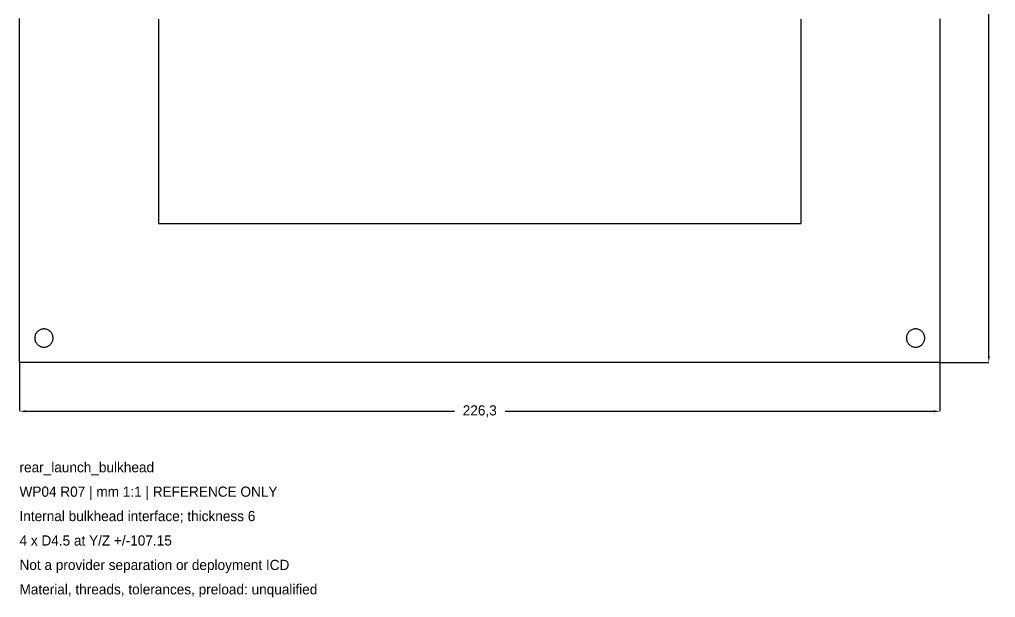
# Model space of a CAD drawing. Header units: millimetres. Extents: x 0 to 1218, y -458 to 26.
# Drawn here: x 430 to 669.9, y -457.8 to -315.7 of the extents above; entities that cross this region are included whole.
import ezdxf

# ---------------------------------------------------------------- set-up
doc = ezdxf.new("R2010")
doc.units = ezdxf.units.MM
for name, color, linetype in [('DIMENSIONS', 2, 'Continuous'), ('GEOMETRY', 7, 'Continuous'), ('NOTES', 3, 'Continuous')]:
    doc.layers.add(name, color=color, linetype=linetype)
doc.dimstyles.get("Standard").update_dxf_attribs({"dimtxt": 2.5, "dimasz": 2.5, "dimexe": 1.25, "dimexo": 0.625, "dimtad": 1, "dimcen": 2.5, "dimazin": 3, "dimtfac": 1, "dimtmove": 0, "dimatfit": 3})

# ---------------------------------------------------------------- blocks, each defined once
blk = doc.blocks.new('_CLOSEDFILLED')
at = {"color": 0, "linetype": 'BYBLOCK'}
blk.add_solid([(-1, 0.16), (0, 0), (-1, -0.16)], dxfattribs=at)
blk = doc.blocks.new('*D9')
for p, q in [((430, -400), (430, -412)), ((656.3, -400), (656.3, -412)), ((431.5, -412), (536.9, -412)), ((549.4, -412), (654.8, -412))]:
    blk.add_line(p, q)
at = {"layer": 'Defpoints'}
for p in [(430, -400), (656.3, -400), (430, -412)]:
    blk.add_point(p, dxfattribs=at)
at = {"layer": 'DIMENSIONS', "xscale": 1.5, "yscale": 1.5, "rotation": 180}
blk.add_blockref('_CLOSEDFILLED', (430, -412), dxfattribs=at)
at = {"layer": 'DIMENSIONS', "xscale": 1.5, "yscale": 1.5}
blk.add_blockref('_CLOSEDFILLED', (656.3, -412), dxfattribs=at)
at = {"layer": 'DIMENSIONS', "insert": (543.15, -412), "char_height": 2.5, "attachment_point": 5}
blk.add_mtext('226,3', dxfattribs=at)
blk = doc.blocks.new('*D10')
for p, q in [((656.3, -173.7), (668.3, -173.7)), ((668.3, -280.6), (668.3, -175.2)), ((668.3, -398.5), (668.3, -293.1)), ((656.3, -400), (668.3, -400))]:
    blk.add_line(p, q)
at = {"layer": 'Defpoints'}
for p in [(656.3, -173.7), (656.3, -400), (668.3, -400)]:
    blk.add_point(p, dxfattribs=at)
at = {"layer": 'DIMENSIONS', "xscale": 1.5, "yscale": 1.5}
for p, rotation in [((668.3, -173.7), 90), ((668.3, -400), 270)]:
    blk.add_blockref('_CLOSEDFILLED', p, dxfattribs=dict(at, rotation=rotation))
at = {"layer": 'DIMENSIONS', "insert": (668.3, -286.85), "char_height": 2.5, "attachment_point": 5, "rotation": 90}
blk.add_mtext('226,3', dxfattribs=at)

msp = doc.modelspace()

# ---------------------------------------------------------------- linework, layer by layer
at = {"layer": 'GEOMETRY'}
for points in [[(656.3, -315.5672), (656.3, -315.8171), (656.3, -316.0671), (656.3, -316.3171), (656.3, -316.5671), (656.3, -316.8171), (656.3, -317.0671), (656.3, -317.3171), (656.3, -317.5671), (656.3, -317.817), (656.3, -318.067), (656.3, -318.317), (656.3, -318.567), (656.3, -318.817), (656.3, -319.067), (656.3, -319.317), (656.3, -319.5669), (656.3, -319.8169), (656.3, -320.0669), (656.3, -320.3169), (656.3, -320.5669), (656.3, -320.8169), (656.3, -321.0669), (656.3, -321.3168), (656.3, -321.5668), (656.3, -321.8168), (656.3, -322.0668), (656.3, -322.3168), (656.3, -322.5668), (656.3, -322.8168), (656.3, -323.0667), (656.3, -323.3167), (656.3, -323.5667), (656.3, -323.8167), (656.3, -324.0667), (656.3, -324.3167), (656.3, -324.5667), (656.3, -324.8167), (656.3, -325.0666), (656.3, -325.3166), (656.3, -325.5666), (656.3, -325.8166), (656.3, -326.0666), (656.3, -326.3166), (656.3, -326.5666), (656.3, -326.8165), (656.3, -327.0665), (656.3, -327.3165), (656.3, -327.5665), (656.3, -327.8165), (656.3, -328.0665), (656.3, -328.3165), (656.3, -328.5664), (656.3, -328.8164), (656.3, -329.0664), (656.3, -329.3164), (656.3, -329.5664), (656.3, -329.8164), (656.3, -330.0664), (656.3, -330.3163), (656.3, -330.5663), (656.3, -330.8163), (656.3, -331.0663), (656.3, -331.3163), (656.3, -331.5663), (656.3, -331.8163), (656.3, -332.0663), (656.3, -332.3162), (656.3, -332.5662), (656.3, -332.8162), (656.3, -333.0662), (656.3, -333.3162), (656.3, -333.5662), (656.3, -333.8162), (656.3, -334.0661), (656.3, -334.3161), (656.3, -334.5661), (656.3, -334.8161), (656.3, -335.0661), (656.3, -335.3161), (656.3, -335.5661), (656.3, -335.816), (656.3, -336.066), (656.3, -336.316), (656.3, -336.566), (656.3, -336.816), (656.3, -337.066), (656.3, -337.316), (656.3, -337.5659), (656.3, -337.8159), (656.3, -338.0659), (656.3, -338.3159), (656.3, -338.5659), (656.3, -338.8159), (656.3, -339.0659), (656.3, -339.3159), (656.3, -339.5658), (656.3, -339.8158), (656.3, -340.0658), (656.3, -340.3158), (656.3, -340.5658), (656.3, -340.8158), (656.3, -341.0658), (656.3, -341.3157), (656.3, -341.5657), (656.3, -341.8157), (656.3, -342.0657), (656.3, -342.3157), (656.3, -342.5657), (656.3, -342.8157), (656.3, -343.0656), (656.3, -343.3156), (656.3, -343.5656), (656.3, -343.8156), (656.3, -344.0656), (656.3, -344.3156), (656.3, -344.5656), (656.3, -344.8155), (656.3, -345.0655), (656.3, -345.3155), (656.3, -345.5655), (656.3, -345.8155), (656.3, -346.0655), (656.3, -346.3155), (656.3, -346.5655), (656.3, -346.8154), (656.3, -347.0654), (656.3, -347.3154), (656.3, -347.5654), (656.3, -347.8154), (656.3, -348.0654), (656.3, -348.3154), (656.3, -348.5653), (656.3, -348.8153), (656.3, -349.0653), (656.3, -349.3153), (656.3, -349.5653), (656.3, -349.8153), (656.3, -350.0653), (656.3, -350.3152), (656.3, -350.5652), (656.3, -350.8152), (656.3, -351.0652), (656.3, -351.3152), (656.3, -351.5652), (656.3, -351.8152), (656.3, -352.0651), (656.3, -352.3151), (656.3, -352.5651), (656.3, -352.8151), (656.3, -353.0651), (656.3, -353.3151), (656.3, -353.5651), (656.3, -353.8151), (656.3, -354.065), (656.3, -354.315), (656.3, -354.565), (656.3, -354.815), (656.3, -355.065), (656.3, -355.315), (656.3, -355.565), (656.3, -355.8149), (656.3, -356.0649), (656.3, -356.3149), (656.3, -356.5649), (656.3, -356.8149), (656.3, -357.0649), (656.3, -357.3149), (656.3, -357.5648), (656.3, -357.8148), (656.3, -358.0648), (656.3, -358.3148), (656.3, -358.5648), (656.3, -358.8148), (656.3, -359.0648), (656.3, -359.3147), (656.3, -359.5647), (656.3, -359.8147), (656.3, -360.0647), (656.3, -360.3147), (656.3, -360.5647), (656.3, -360.8147), (656.3, -361.0647), (656.3, -361.3146), (656.3, -361.5646), (656.3, -361.8146), (656.3, -362.0646), (656.3, -362.3146), (656.3, -362.5646), (656.3, -362.8146), (656.3, -363.0645), (656.3, -363.3145), (656.3, -363.5645), (656.3, -363.8145), (656.3, -364.0645), (656.3, -364.3145), (656.3, -364.5645), (656.3, -364.8144), (656.3, -365.0644), (656.3, -365.3144), (656.3, -365.5644), (656.3, -365.8144), (656.3, -366.0644), (656.3, -366.3144), (656.3, -366.5643), (656.3, -366.8143), (656.3, -367.0643), (656.3, -367.3143), (656.3, -367.5643), (656.3, -367.8143), (656.3, -368.0643), (656.3, -368.3143), (656.3, -368.5642), (656.3, -368.8142), (656.3, -369.0642), (656.3, -369.3142), (656.3, -369.5642), (656.3, -369.8142), (656.3, -370.0642), (656.3, -370.3141), (656.3, -370.5641), (656.3, -370.8141), (656.3, -371.0641), (656.3, -371.3141), (656.3, -371.5641), (656.3, -371.8141), (656.3, -372.064), (656.3, -372.314), (656.3, -372.564), (656.3, -372.814), (656.3, -373.064), (656.3, -373.314), (656.3, -373.564), (656.3, -373.8139), (656.3, -374.0639), (656.3, -374.3139), (656.3, -374.5639), (656.3, -374.8139), (656.3, -375.0639), (656.3, -375.3139), (656.3, -375.5638), (656.3, -375.8138), (656.3, -376.0638), (656.3, -376.3138), (656.3, -376.5638), (656.3, -376.8138), (656.3, -377.0638), (656.3, -377.3138), (656.3, -377.5637), (656.3, -377.8137), (656.3, -378.0637), (656.3, -378.3137), (656.3, -378.5637), (656.3, -378.8137), (656.3, -379.0637), (656.3, -379.3136), (656.3, -379.5636), (656.3, -379.8136), (656.3, -380.0636), (656.3, -380.3136), (656.3, -380.5636), (656.3, -380.8136), (656.3, -381.0635), (656.3, -381.3135), (656.3, -381.5635), (656.3, -381.8135), (656.3, -382.0635), (656.3, -382.3135), (656.3, -382.5635), (656.3, -382.8134), (656.3, -383.0634), (656.3, -383.3134), (656.3, -383.5634), (656.3, -383.8134), (656.3, -384.0634), (656.3, -384.3134), (656.3, -384.5634), (656.3, -384.8133), (656.3, -385.0633), (656.3, -385.3133), (656.3, -385.5633), (656.3, -385.8133), (656.3, -386.0633), (656.3, -386.3133), (656.3, -386.5632), (656.3, -386.8132), (656.3, -387.0632), (656.3, -387.3132), (656.3, -387.5632), (656.3, -387.8132), (656.3, -388.0632), (656.3, -388.3131), (656.3, -388.5631), (656.3, -388.8131), (656.3, -389.0631), (656.3, -389.3131), (656.3, -389.5631), (656.3, -389.8131), (656.3, -390.063), (656.3, -390.313), (656.3, -390.563), (656.3, -390.813), (656.3, -391.063), (656.3, -391.313), (656.3, -391.563), (656.3, -391.813), (656.3, -392.0629), (656.3, -392.3129), (656.3, -392.5629), (656.3, -392.8129), (656.3, -393.0629), (656.3, -393.3129), (656.3, -393.5629), (656.3, -393.8128), (656.3, -394.0628), (656.3, -394.3128), (656.3, -394.5628), (656.3, -394.8128), (656.3, -395.0628), (656.3, -395.3128), (656.3, -395.5627), (656.3, -395.8127), (656.3, -396.0627), (656.3, -396.3127), (656.3, -396.5627), (656.3, -396.8127), (656.3, -397.0627), (656.3, -397.3126), (656.3, -397.5626), (656.3, -397.8126), (656.3, -398.0626), (656.3, -398.3126), (656.3, -398.5626), (656.3, -398.8126), (656.3, -399.0626), (656.3, -399.3125), (656.3, -399.5625), (656.3, -399.8125), (656.2375, -400), (655.9875, -400), (655.7375, -400), (655.4875, -400), (655.2376, -400), (654.9876, -400), (654.7376, -400), (654.4876, -400), (654.2376, -400), (653.9876, -400), (653.7376, -400), (653.4877, -400), (653.2377, -400), (652.9877, -400), (652.7377, -400), (652.4877, -400), (652.2377, -400), (651.9877, -400), (651.7378, -400), (651.4878, -400), (651.2378, -400), (650.9878, -400), (650.7378, -400), (650.4878, -400), (650.2378, -400), (649.9878, -400), (649.7379, -400), (649.4879, -400), (649.2379, -400), (648.9879, -400), (648.7379, -400), (648.4879, -400), (648.2379, -400), (647.988, -400), (647.738, -400), (647.488, -400), (647.238, -400), (646.988, -400), (646.738, -400), (646.488, -400), (646.2381, -400), (645.9881, -400), (645.7381, -400), (645.4881, -400), (645.2381, -400), (644.9881, -400), (644.7381, -400), (644.4882, -400), (644.2382, -400), (643.9882, -400), (643.7382, -400), (643.4882, -400), (643.2382, -400), (642.9882, -400), (642.7382, -400), (642.4883, -400), (642.2383, -400), (641.9883, -400), (641.7383, -400), (641.4883, -400), (641.2383, -400), (640.9883, -400), (640.7384, -400), (640.4884, -400), (640.2384, -400), (639.9884, -400), (639.7384, -400), (639.4884, -400), (639.2384, -400), (638.9885, -400), (638.7385, -400), (638.4885, -400), (638.2385, -400), (637.9885, -400), (637.7385, -400), (637.4885, -400), (637.2386, -400), (636.9886, -400), (636.7386, -400), (636.4886, -400), (636.2386, -400), (635.9886, -400), (635.7386, -400), (635.4886, -400), (635.2387, -400), (634.9887, -400), (634.7387, -400), (634.4887, -400), (634.2387, -400), (633.9887, -400), (633.7387, -400), (633.4888, -400), (633.2388, -400), (632.9888, -400), (632.7388, -400), (632.4888, -400), (632.2388, -400), (631.9888, -400), (631.7389, -400), (631.4889, -400), (631.2389, -400), (630.9889, -400), (630.7389, -400), (630.4889, -400), (630.2389, -400), (629.989, -400), (629.739, -400), (629.489, -400), (629.239, -400), (628.989, -400), (628.739, -400), (628.489, -400), (628.239, -400), (627.9891, -400), (627.7391, -400), (627.4891, -400), (627.2391, -400), (626.9891, -400), (626.7391, -400), (626.4891, -400), (626.2392, -400), (625.9892, -400), (625.7392, -400), (625.4892, -400), (625.2392, -400), (624.9892, -400), (624.7392, -400), (624.4893, -400), (624.2393, -400), (623.9893, -400), (623.7393, -400), (623.4893, -400), (623.2393, -400), (622.9893, -400), (622.7394, -400), (622.4894, -400), (622.2394, -400), (621.9894, -400), (621.7394, -400), (621.4894, -400), (621.2394, -400), (620.9895, -400), (620.7395, -400), (620.4895, -400), (620.2395, -400), (619.9895, -400), (619.7395, -400), (619.4895, -400), (619.2395, -400), (618.9896, -400), (618.7396, -400), (618.4896, -400), (618.2396, -400), (617.9896, -400), (617.7396, -400), (617.4896, -400), (617.2397, -400), (616.9897, -400), (616.7397, -400), (616.4897, -400), (616.2397, -400), (615.9897, -400), (615.7397, -400), (615.4898, -400), (615.2398, -400), (614.9898, -400), (614.7398, -400), (614.4898, -400), (614.2398, -400), (613.9898, -400), (613.7399, -400), (613.4899, -400), (613.2399, -400), (612.9899, -400), (612.7399, -400), (612.4899, -400), (612.2399, -400), (611.9899, -400), (611.74, -400), (611.49, -400), (611.24, -400), (610.99, -400), (610.74, -400), (610.49, -400), (610.24, -400), (609.9901, -400), (609.7401, -400), (609.4901, -400), (609.2401, -400), (608.9901, -400), (608.7401, -400), (608.4901, -400), (608.2402, -400), (607.9902, -400), (607.7402, -400), (607.4902, -400), (607.2402, -400), (606.9902, -400), (606.7402, -400), (606.4903, -400), (606.2403, -400), (605.9903, -400), (605.7403, -400), (605.4903, -400), (605.2403, -400), (604.9903, -400), (604.7403, -400), (604.4904, -400), (604.2404, -400), (603.9904, -400), (603.7404, -400), (603.4904, -400), (603.2404, -400), (602.9904, -400), (602.7405, -400), (602.4905, -400), (602.2405, -400), (601.9905, -400), (601.7405, -400), (601.4905, -400), (601.2405, -400), (600.9906, -400), (600.7406, -400), (600.4906, -400), (600.2406, -400), (599.9906, -400), (599.7406, -400), (599.4906, -400), (599.2407, -400), (598.9907, -400), (598.7407, -400), (598.4907, -400), (598.2407, -400), (597.9907, -400), (597.7407, -400), (597.4907, -400), (597.2408, -400), (596.9908, -400), (596.7408, -400), (596.4908, -400), (596.2408, -400), (595.9908, -400), (595.7408, -400), (595.4909, -400), (595.2409, -400), (594.9909, -400), (594.7409, -400), (594.4909, -400), (594.2409, -400), (593.9909, -400), (593.741, -400), (593.491, -400), (593.241, -400), (592.991, -400), (592.741, -400), (592.491, -400), (592.241, -400), (591.9911, -400), (591.7411, -400), (591.4911, -400), (591.2411, -400), (590.9911, -400), (590.7411, -400), (590.4911, -400), (590.2411, -400), (589.9912, -400), (589.7412, -400), (589.4912, -400), (589.2412, -400), (588.9912, -400), (588.7412, -400), (588.4912, -400), (588.2413, -400), (587.9913, -400), (587.7413, -400), (587.4913, -400), (587.2413, -400), (586.9913, -400), (586.7413, -400), (586.4914, -400), (586.2414, -400), (585.9914, -400), (585.7414, -400), (585.4914, -400), (585.2414, -400), (584.9914, -400), (584.7415, -400), (584.4915, -400), (584.2415, -400), (583.9915, -400), (583.7415, -400), (583.4915, -400), (583.2415, -400), (582.9915, -400), (582.7416, -400), (582.4916, -400), (582.2416, -400), (581.9916, -400), (581.7416, -400), (581.4916, -400), (581.2416, -400), (580.9917, -400), (580.7417, -400), (580.4917, -400), (580.2417, -400), (579.9917, -400), (579.7417, -400), (579.4917, -400), (579.2418, -400), (578.9918, -400), (578.7418, -400), (578.4918, -400), (578.2418, -400), (577.9918, -400), (577.7418, -400), (577.4919, -400), (577.2419, -400), (576.9919, -400), (576.7419, -400), (576.4919, -400), (576.2419, -400), (575.9919, -400), (575.7419, -400), (575.492, -400), (575.242, -400), (574.992, -400), (574.742, -400), (574.492, -400), (574.242, -400), (573.992, -400), (573.7421, -400), (573.4921, -400), (573.2421, -400), (572.9921, -400), (572.7421, -400), (572.4921, -400), (572.2421, -400), (571.9922, -400), (571.7422, -400), (571.4922, -400), (571.2422, -400), (570.9922, -400), (570.7422, -400), (570.4922, -400), (570.2423, -400), (569.9923, -400), (569.7423, -400), (569.4923, -400), (569.2423, -400), (568.9923, -400), (568.7423, -400), (568.4924, -400), (568.2424, -400), (567.9924, -400), (567.7424, -400), (567.4924, -400), (567.2424, -400), (566.9924, -400), (566.7424, -400), (566.4925, -400), (566.2425, -400), (565.9925, -400), (565.7425, -400), (565.4925, -400), (565.2425, -400), (564.9925, -400), (564.7426, -400), (564.4926, -400), (564.2426, -400), (563.9926, -400), (563.7426, -400), (563.4926, -400), (563.2426, -400), (562.9927, -400), (562.7427, -400), (562.4927, -400), (562.2427, -400), (561.9927, -400), (561.7427, -400), (561.4927, -400), (561.2428, -400), (560.9928, -400), (560.7428, -400), (560.4928, -400), (560.2428, -400), (559.9928, -400), (559.7428, -400), (559.4928, -400), (559.2429, -400), (558.9929, -400), (558.7429, -400), (558.4929, -400), (558.2429, -400), (557.9929, -400), (557.7429, -400), (557.493, -400), (557.243, -400), (556.993, -400), (556.743, -400), (556.493, -400), (556.243, -400), (555.993, -400), (555.7431, -400), (555.4931, -400), (555.2431, -400), (554.9931, -400), (554.7431, -400), (554.4931, -400), (554.2431, -400), (553.9932, -400), (553.7432, -400), (553.4932, -400), (553.2432, -400), (552.9932, -400), (552.7432, -400), (552.4932, -400), (552.2432, -400), (551.9933, -400), (551.7433, -400), (551.4933, -400), (551.2433, -400), (550.9933, -400), (550.7433, -400), (550.4933, -400), (550.2434, -400), (549.9934, -400), (549.7434, -400), (549.4934, -400), (549.2434, -400), (548.9934, -400), (548.7434, -400), (548.4935, -400), (548.2435, -400), (547.9935, -400), (547.7435, -400), (547.4935, -400), (547.2435, -400), (546.9935, -400), (546.7436, -400), (546.4936, -400), (546.2436, -400), (545.9936, -400), (545.7436, -400), (545.4936, -400), (545.2436, -400), (544.9936, -400), (544.7437, -400), (544.4937, -400), (544.2437, -400), (543.9937, -400), (543.7437, -400), (543.4937, -400), (543.2437, -400), (542.9938, -400), (542.7438, -400), (542.4938, -400), (542.2438, -400), (541.9938, -400), (541.7438, -400), (541.4938, -400), (541.2439, -400), (540.9939, -400), (540.7439, -400), (540.4939, -400), (540.2439, -400), (539.9939, -400), (539.7439, -400), (539.494, -400), (539.244, -400), (538.994, -400), (538.744, -400), (538.494, -400), (538.244, -400), (537.994, -400), (537.744, -400), (537.4941, -400), (537.2441, -400), (536.9941, -400), (536.7441, -400), (536.4941, -400), (536.2441, -400), (535.9941, -400), (535.7442, -400), (535.4942, -400), (535.2442, -400), (534.9942, -400), (534.7442, -400), (534.4942, -400), (534.2442, -400), (533.9943, -400), (533.7443, -400), (533.4943, -400), (533.2443, -400), (532.9943, -400), (532.7443, -400), (532.4943, -400), (532.2444, -400), (531.9944, -400), (531.7444, -400), (531.4944, -400), (531.2444, -400), (530.9944, -400), (530.7444, -400), (530.4944, -400), (530.2445, -400), (529.9945, -400), (529.7445, -400), (529.4945, -400), (529.2445, -400), (528.9945, -400), (528.7445, -400), (528.4946, -400), (528.2446, -400), (527.9946, -400), (527.7446, -400), (527.4946, -400), (527.2446, -400), (526.9946, -400), (526.7447, -400), (526.4947, -400), (526.2447, -400), (525.9947, -400), (525.7447, -400), (525.4947, -400), (525.2447, -400), (524.9948, -400), (524.7448, -400), (524.4948, -400), (524.2448, -400), (523.9948, -400), (523.7448, -400), (523.4948, -400), (523.2448, -400), (522.9949, -400), (522.7449, -400), (522.4949, -400), (522.2449, -400), (521.9949, -400), (521.7449, -400), (521.4949, -400), (521.245, -400), (520.995, -400), (520.745, -400), (520.495, -400), (520.245, -400), (519.995, -400), (519.745, -400), (519.4951, -400), (519.2451, -400), (518.9951, -400), (518.7451, -400), (518.4951, -400), (518.2451, -400), (517.9951, -400), (517.7452, -400), (517.4952, -400), (517.2452, -400), (516.9952, -400), (516.7452, -400), (516.4952, -400), (516.2452, -400), (515.9952, -400), (515.7453, -400), (515.4953, -400), (515.2453, -400), (514.9953, -400), (514.7453, -400), (514.4953, -400), (514.2453, -400), (513.9954, -400), (513.7454, -400), (513.4954, -400), (513.2454, -400), (512.9954, -400), (512.7454, -400), (512.4954, -400), (512.2455, -400), (511.9955, -400), (511.7455, -400), (511.4955, -400), (511.2455, -400), (510.9955, -400), (510.7455, -400), (510.4956, -400), (510.2456, -400), (509.9956, -400), (509.7456, -400), (509.4956, -400), (509.2456, -400), (508.9956, -400), (508.7457, -400), (508.4957, -400), (508.2457, -400), (507.9957, -400), (507.7457, -400), (507.4957, -400), (507.2457, -400), (506.9957, -400), (506.7458, -400), (506.4958, -400), (506.2458, -400), (505.9958, -400), (505.7458, -400), (505.4958, -400), (505.2458, -400), (504.9959, -400), (504.7459, -400), (504.4959, -400), (504.2459, -400), (503.9959, -400), (503.7459, -400), (503.4959, -400), (503.246, -400), (502.996, -400), (502.746, -400), (502.496, -400), (502.246, -400), (501.996, -400), (501.746, -400), (501.4961, -400), (501.2461, -400), (500.9961, -400), (500.7461, -400), (500.4961, -400), (500.2461, -400), (499.9961, -400), (499.7461, -400), (499.4962, -400), (499.2462, -400), (498.9962, -400), (498.7462, -400), (498.4962, -400), (498.2462, -400), (497.9962, -400), (497.7463, -400), (497.4963, -400), (497.2463, -400), (496.9963, -400), (496.7463, -400), (496.4963, -400), (496.2463, -400), (495.9964, -400), (495.7464, -400), (495.4964, -400), (495.2464, -400), (494.9964, -400), (494.7464, -400), (494.4964, -400), (494.2465, -400), (493.9965, -400), (493.7465, -400), (493.4965, -400), (493.2465, -400), (492.9965, -400), (492.7465, -400), (492.4965, -400), (492.2466, -400), (491.9966, -400), (491.7466, -400), (491.4966, -400), (491.2466, -400), (490.9966, -400), (490.7466, -400), (490.4967, -400), (490.2467, -400), (489.9967, -400), (489.7467, -400), (489.4967, -400), (489.2467, -400), (488.9967, -400), (488.7468, -400), (488.4968, -400), (488.2468, -400), (487.9968, -400), (487.7468, -400), (487.4968, -400), (487.2468, -400), (486.9969, -400), (486.7469, -400), (486.4969, -400), (486.2469, -400), (485.9969, -400), (485.7469, -400), (485.4969, -400), (485.2469, -400), (484.997, -400), (484.747, -400), (484.497, -400), (484.247, -400), (483.997, -400), (483.747, -400), (483.497, -400), (483.2471, -400), (482.9971, -400), (482.7471, -400), (482.4971, -400), (482.2471, -400), (481.9971, -400), (481.7471, -400), (481.4972, -400), (481.2472, -400), (480.9972, -400), (480.7472, -400), (480.4972, -400), (480.2472, -400), (479.9972, -400), (479.7473, -400), (479.4973, -400), (479.2473, -400), (478.9973, -400), (478.7473, -400), (478.4973, -400), (478.2473, -400), (477.9973, -400), (477.7474, -400), (477.4974, -400), (477.2474, -400), (476.9974, -400), (476.7474, -400), (476.4974, -400), (476.2474, -400), (475.9975, -400), (475.7475, -400), (475.4975, -400), (475.2475, -400), (474.9975, -400), (474.7475, -400), (474.4975, -400), (474.2476, -400), (473.9976, -400), (473.7476, -400), (473.4976, -400), (473.2476, -400), (472.9976, -400), (472.7476, -400), (472.4977, -400), (472.2477, -400), (471.9977, -400), (471.7477, -400), (471.4977, -400), (471.2477, -400), (470.9977, -400), (470.7477, -400), (470.4978, -400), (470.2478, -400), (469.9978, -400), (469.7478, -400), (469.4978, -400), (469.2478, -400), (468.9978, -400), (468.7479, -400), (468.4979, -400), (468.2479, -400), (467.9979, -400), (467.7479, -400), (467.4979, -400), (467.2479, -400), (466.998, -400), (466.748, -400), (466.498, -400), (466.248, -400), (465.998, -400), (465.748, -400), (465.498, -400), (465.2481, -400), (464.9981, -400), (464.7481, -400), (464.4981, -400), (464.2481, -400), (463.9981, -400), (463.7481, -400), (463.4981, -400), (463.2482, -400), (462.9982, -400), (462.7482, -400), (462.4982, -400), (462.2482, -400), (461.9982, -400), (461.7482, -400), (461.4983, -400), (461.2483, -400), (460.9983, -400), (460.7483, -400), (460.4983, -400), (460.2483, -400), (459.9983, -400), (459.7484, -400), (459.4984, -400), (459.2484, -400), (458.9984, -400), (458.7484, -400), (458.4984, -400), (458.2484, -400), (457.9985, -400), (457.7485, -400), (457.4985, -400), (457.2485, -400), (456.9985, -400), (456.7485, -400), (456.4985, -400), (456.2486, -400), (455.9986, -400), (455.7486, -400), (455.4986, -400), (455.2486, -400), (454.9986, -400), (454.7486, -400), (454.4986, -400), (454.2487, -400), (453.9987, -400), (453.7487, -400), (453.4987, -400), (453.2487, -400), (452.9987, -400), (452.7487, -400), (452.4988, -400), (452.2488, -400), (451.9988, -400), (451.7488, -400), (451.4988, -400), (451.2488, -400), (450.9988, -400), (450.7489, -400), (450.4989, -400), (450.2489, -400), (449.9989, -400), (449.7489, -400), (449.4989, -400), (449.2489, -400), (448.999, -400), (448.749, -400), (448.499, -400), (448.249, -400), (447.999, -400), (447.749, -400), (447.499, -400), (447.249, -400), (446.9991, -400), (446.7491, -400), (446.4991, -400), (446.2491, -400), (445.9991, -400), (445.7491, -400), (445.4991, -400), (445.2492, -400), (444.9992, -400), (444.7492, -400), (444.4992, -400), (444.2492, -400), (443.9992, -400), (443.7492, -400), (443.4993, -400), (443.2493, -400), (442.9993, -400), (442.7493, -400), (442.4993, -400), (442.2493, -400), (441.9993, -400), (441.7494, -400), (441.4994, -400), (441.2494, -400), (440.9994, -400), (440.7494, -400), (440.4994, -400), (440.2494, -400), (439.9994, -400), (439.7495, -400), (439.4995, -400), (439.2495, -400), (438.9995, -400), (438.7495, -400), (438.4995, -400), (438.2495, -400), (437.9996, -400), (437.7496, -400), (437.4996, -400), (437.2496, -400), (436.9996, -400), (436.7496, -400), (436.4996, -400), (436.2497, -400), (435.9997, -400), (435.7497, -400), (435.4997, -400), (435.2497, -400), (434.9997, -400), (434.7497, -400), (434.4998, -400), (434.2498, -400), (433.9998, -400), (433.7498, -400), (433.4998, -400), (433.2498, -400), (432.9998, -400), (432.7498, -400), (432.4999, -400), (432.2499, -400), (431.9999, -400), (431.7499, -400), (431.4999, -400), (431.2499, -400), (430.9999, -400), (430.75, -400), (430.5, -400), (430.25, -400), (430, -400), (430, -399.75), (430, -399.5), (430, -399.25), (430, -399.0001), (430, -398.7501), (430, -398.5001), (430, -398.2501), (430, -398.0001), (430, -397.7501), (430, -397.5001), (430, -397.2502), (430, -397.0002), (430, -396.7502), (430, -396.5002), (430, -396.2502), (430, -396.0002), (430, -395.7502), (430, -395.5002), (430, -395.2503), (430, -395.0003), (430, -394.7503), (430, -394.5003), (430, -394.2503), (430, -394.0003), (430, -393.7503), (430, -393.5004), (430, -393.2504), (430, -393.0004), (430, -392.7504), (430, -392.5004), (430, -392.2504), (430, -392.0004), (430, -391.7505), (430, -391.5005), (430, -391.2505), (430, -391.0005), (430, -390.7505), (430, -390.5005), (430, -390.2505), (430, -390.0006), (430, -389.7506), (430, -389.5006), (430, -389.2506), (430, -389.0006), (430, -388.7506), (430, -388.5006), (430, -388.2506), (430, -388.0007), (430, -387.7507), (430, -387.5007), (430, -387.2507), (430, -387.0007), (430, -386.7507), (430, -386.5007), (430, -386.2508), (430, -386.0008), (430, -385.7508), (430, -385.5008), (430, -385.2508), (430, -385.0008), (430, -384.7508), (430, -384.5009), (430, -384.2509), (430, -384.0009), (430, -383.7509), (430, -383.5009), (430, -383.2509), (430, -383.0009), (430, -382.751), (430, -382.501), (430, -382.251), (430, -382.001), (430, -381.751), (430, -381.501), (430, -381.251), (430, -381.001), (430, -380.7511), (430, -380.5011), (430, -380.2511), (430, -380.0011), (430, -379.7511), (430, -379.5011), (430, -379.2511), (430, -379.0012), (430, -378.7512), (430, -378.5012), (430, -378.2512), (430, -378.0012), (430, -377.7512), (430, -377.5012), (430, -377.2513), (430, -377.0013), (430, -376.7513), (430, -376.5013), (430, -376.2513), (430, -376.0013), (430, -375.7513), (430, -375.5014), (430, -375.2514), (430, -375.0014), (430, -374.7514), (430, -374.5014), (430, -374.2514), (430, -374.0014), (430, -373.7514), (430, -373.5015), (430, -373.2515), (430, -373.0015), (430, -372.7515), (430, -372.5015), (430, -372.2515), (430, -372.0015), (430, -371.7516), (430, -371.5016), (430, -371.2516), (430, -371.0016), (430, -370.7516), (430, -370.5016), (430, -370.2516), (430, -370.0017), (430, -369.7517), (430, -369.5017), (430, -369.2517), (430, -369.0017), (430, -368.7517), (430, -368.5017), (430, -368.2518), (430, -368.0018), (430, -367.7518), (430, -367.5018), (430, -367.2518), (430, -367.0018), (430, -366.7518), (430, -366.5019), (430, -366.2519), (430, -366.0019), (430, -365.7519), (430, -365.5019), (430, -365.2519), (430, -365.0019), (430, -364.7519), (430, -364.502), (430, -364.252), (430, -364.002), (430, -363.752), (430, -363.502), (430, -363.252), (430, -363.002), (430, -362.7521), (430, -362.5021), (430, -362.2521), (430, -362.0021), (430, -361.7521), (430, -361.5021), (430, -361.2521), (430, -361.0022), (430, -360.7522), (430, -360.5022), (430, -360.2522), (430, -360.0022), (430, -359.7522), (430, -359.5022), (430, -359.2523), (430, -359.0023), (430, -358.7523), (430, -358.5023), (430, -358.2523), (430, -358.0023), (430, -357.7523), (430, -357.5023), (430, -357.2524), (430, -357.0024), (430, -356.7524), (430, -356.5024), (430, -356.2524), (430, -356.0024), (430, -355.7524), (430, -355.5025), (430, -355.2525), (430, -355.0025), (430, -354.7525), (430, -354.5025), (430, -354.2525), (430, -354.0025), (430, -353.7526), (430, -353.5026), (430, -353.2526), (430, -353.0026), (430, -352.7526), (430, -352.5026), (430, -352.2526), (430, -352.0027), (430, -351.7527), (430, -351.5027), (430, -351.2527), (430, -351.0027), (430, -350.7527), (430, -350.5027), (430, -350.2527), (430, -350.0028), (430, -349.7528), (430, -349.5028), (430, -349.2528), (430, -349.0028), (430, -348.7528), (430, -348.5028), (430, -348.2529), (430, -348.0029), (430, -347.7529), (430, -347.5029), (430, -347.2529), (430, -347.0029), (430, -346.7529), (430, -346.503), (430, -346.253), (430, -346.003), (430, -345.753), (430, -345.503), (430, -345.253), (430, -345.003), (430, -344.7531), (430, -344.5031), (430, -344.2531), (430, -344.0031), (430, -343.7531), (430, -343.5031), (430, -343.2531), (430, -343.0031), (430, -342.7532), (430, -342.5032), (430, -342.2532), (430, -342.0032), (430, -341.7532), (430, -341.5032), (430, -341.2532), (430, -341.0033), (430, -340.7533), (430, -340.5033), (430, -340.2533), (430, -340.0033), (430, -339.7533), (430, -339.5033), (430, -339.2534), (430, -339.0034), (430, -338.7534), (430, -338.5034), (430, -338.2534), (430, -338.0034), (430, -337.7534), (430, -337.5035), (430, -337.2535), (430, -337.0035), (430, -336.7535), (430, -336.5035), (430, -336.2535), (430, -336.0035), (430, -335.7535), (430, -335.5036), (430, -335.2536), (430, -335.0036), (430, -334.7536), (430, -334.5036), (430, -334.2536), (430, -334.0036), (430, -333.7537), (430, -333.5037), (430, -333.2537), (430, -333.0037), (430, -332.7537), (430, -332.5037), (430, -332.2537), (430, -332.0038), (430, -331.7538), (430, -331.5038), (430, -331.2538), (430, -331.0038), (430, -330.7538), (430, -330.5038), (430, -330.2539), (430, -330.0039), (430, -329.7539), (430, -329.5039), (430, -329.2539), (430, -329.0039), (430, -328.7539), (430, -328.5039), (430, -328.254), (430, -328.004), (430, -327.754), (430, -327.504), (430, -327.254), (430, -327.004), (430, -326.754), (430, -326.5041), (430, -326.2541), (430, -326.0041), (430, -325.7541), (430, -325.5041), (430, -325.2541), (430, -325.0041), (430, -324.7542), (430, -324.5042), (430, -324.2542), (430, -324.0042), (430, -323.7542), (430, -323.5042), (430, -323.2542), (430, -323.0043), (430, -322.7543), (430, -322.5043), (430, -322.2543), (430, -322.0043), (430, -321.7543), (430, -321.5043), (430, -321.2543), (430, -321.0044), (430, -320.7544), (430, -320.5044), (430, -320.2544), (430, -320.0044), (430, -319.7544), (430, -319.5044), (430, -319.2545), (430, -319.0045), (430, -318.7545), (430, -318.5045), (430, -318.2545), (430, -318.0045), (430, -317.7545), (430, -317.5046), (430, -317.2546), (430, -317.0046), (430, -316.7546), (430, -316.5046), (430, -316.2546), (430, -316.0046), (430, -315.7547), (430, -315.5047)], [(464.15, -315.6), (464.15, -315.85), (464.15, -316.1), (464.15, -316.35), (464.15, -316.6), (464.15, -316.85), (464.15, -317.1), (464.15, -317.35), (464.15, -317.6), (464.15, -317.85), (464.15, -318.1), (464.15, -318.35), (464.15, -318.6), (464.15, -318.85), (464.15, -319.1), (464.15, -319.35), (464.15, -319.6), (464.15, -319.85), (464.15, -320.1), (464.15, -320.35), (464.15, -320.6), (464.15, -320.85), (464.15, -321.1), (464.15, -321.35), (464.15, -321.6), (464.15, -321.85), (464.15, -322.1), (464.15, -322.35), (464.15, -322.6), (464.15, -322.85), (464.15, -323.1), (464.15, -323.35), (464.15, -323.6), (464.15, -323.85), (464.15, -324.1), (464.15, -324.35), (464.15, -324.6), (464.15, -324.85), (464.15, -325.1), (464.15, -325.35), (464.15, -325.6), (464.15, -325.85), (464.15, -326.1), (464.15, -326.35), (464.15, -326.6), (464.15, -326.85), (464.15, -327.1), (464.15, -327.35), (464.15, -327.6), (464.15, -327.85), (464.15, -328.1), (464.15, -328.35), (464.15, -328.6), (464.15, -328.85), (464.15, -329.1), (464.15, -329.35), (464.15, -329.6), (464.15, -329.85), (464.15, -330.1), (464.15, -330.35), (464.15, -330.6), (464.15, -330.85), (464.15, -331.1), (464.15, -331.35), (464.15, -331.6), (464.15, -331.85), (464.15, -332.1), (464.15, -332.35), (464.15, -332.6), (464.15, -332.85), (464.15, -333.1), (464.15, -333.35), (464.15, -333.6), (464.15, -333.85), (464.15, -334.1), (464.15, -334.35), (464.15, -334.6), (464.15, -334.85), (464.15, -335.1), (464.15, -335.35), (464.15, -335.6), (464.15, -335.85), (464.15, -336.1), (464.15, -336.35), (464.15, -336.6), (464.15, -336.85), (464.15, -337.1), (464.15, -337.35), (464.15, -337.6), (464.15, -337.85), (464.15, -338.1), (464.15, -338.35), (464.15, -338.6), (464.15, -338.85), (464.15, -339.1), (464.15, -339.35), (464.15, -339.6), (464.15, -339.85), (464.15, -340.1), (464.15, -340.35), (464.15, -340.6), (464.15, -340.85), (464.15, -341.1), (464.15, -341.35), (464.15, -341.6), (464.15, -341.85), (464.15, -342.1), (464.15, -342.35), (464.15, -342.6), (464.15, -342.85), (464.15, -343.1), (464.15, -343.35), (464.15, -343.6), (464.15, -343.85), (464.15, -344.1), (464.15, -344.35), (464.15, -344.6), (464.15, -344.85), (464.15, -345.1), (464.15, -345.35), (464.15, -345.6), (464.15, -345.85), (464.15, -346.1), (464.15, -346.35), (464.15, -346.6), (464.15, -346.85), (464.15, -347.1), (464.15, -347.35), (464.15, -347.6), (464.15, -347.85), (464.15, -348.1), (464.15, -348.35), (464.15, -348.6), (464.15, -348.85), (464.15, -349.1), (464.15, -349.35), (464.15, -349.6), (464.15, -349.85), (464.15, -350.1), (464.15, -350.35), (464.15, -350.6), (464.15, -350.85), (464.15, -351.1), (464.15, -351.35), (464.15, -351.6), (464.15, -351.85), (464.15, -352.1), (464.15, -352.35), (464.15, -352.6), (464.15, -352.85), (464.15, -353.1), (464.15, -353.35), (464.15, -353.6), (464.15, -353.85), (464.15, -354.1), (464.15, -354.35), (464.15, -354.6), (464.15, -354.85), (464.15, -355.1), (464.15, -355.35), (464.15, -355.6), (464.15, -355.85), (464.15, -356.1), (464.15, -356.35), (464.15, -356.6), (464.15, -356.85), (464.15, -357.1), (464.15, -357.35), (464.15, -357.6), (464.15, -357.85), (464.15, -358.1), (464.15, -358.35), (464.15, -358.6), (464.15, -358.85), (464.15, -359.1), (464.15, -359.35), (464.15, -359.6), (464.15, -359.85), (464.15, -360.1), (464.15, -360.35), (464.15, -360.6), (464.15, -360.85), (464.15, -361.1), (464.15, -361.35), (464.15, -361.6), (464.15, -361.85), (464.15, -362.1), (464.15, -362.35), (464.15, -362.6), (464.15, -362.85), (464.15, -363.1), (464.15, -363.35), (464.15, -363.6), (464.15, -363.85), (464.15, -364.1), (464.15, -364.35), (464.15, -364.6), (464.15, -364.85), (464.15, -365.1), (464.15, -365.35), (464.15, -365.6), (464.15, -365.85), (464.4, -365.85), (464.65, -365.85), (464.9, -365.85), (465.15, -365.85), (465.4, -365.85), (465.65, -365.85), (465.9, -365.85), (466.15, -365.85), (466.4, -365.85), (466.65, -365.85), (466.9, -365.85), (467.15, -365.85), (467.4, -365.85), (467.65, -365.85), (467.9, -365.85), (468.15, -365.85), (468.4, -365.85), (468.65, -365.85), (468.9, -365.85), (469.15, -365.85), (469.4, -365.85), (469.65, -365.85), (469.9, -365.85), (470.15, -365.85), (470.4, -365.85), (470.65, -365.85), (470.9, -365.85), (471.15, -365.85), (471.4, -365.85), (471.65, -365.85), (471.9, -365.85), (472.15, -365.85), (472.4, -365.85), (472.65, -365.85), (472.9, -365.85), (473.15, -365.85), (473.4, -365.85), (473.65, -365.85), (473.9, -365.85), (474.15, -365.85), (474.4, -365.85), (474.65, -365.85), (474.9, -365.85), (475.15, -365.85), (475.4, -365.85), (475.65, -365.85), (475.9, -365.85), (476.15, -365.85), (476.4, -365.85), (476.65, -365.85), (476.9, -365.85), (477.15, -365.85), (477.4, -365.85), (477.65, -365.85), (477.9, -365.85), (478.15, -365.85), (478.4, -365.85), (478.65, -365.85), (478.9, -365.85), (479.15, -365.85), (479.4, -365.85), (479.65, -365.85), (479.9, -365.85), (480.15, -365.85), (480.4, -365.85), (480.65, -365.85), (480.9, -365.85), (481.15, -365.85), (481.4, -365.85), (481.65, -365.85), (481.9, -365.85), (482.15, -365.85), (482.4, -365.85), (482.65, -365.85), (482.9, -365.85), (483.15, -365.85), (483.4, -365.85), (483.65, -365.85), (483.9, -365.85), (484.15, -365.85), (484.4, -365.85), (484.65, -365.85), (484.9, -365.85), (485.15, -365.85), (485.4, -365.85), (485.65, -365.85), (485.9, -365.85), (486.15, -365.85), (486.4, -365.85), (486.65, -365.85), (486.9, -365.85), (487.15, -365.85), (487.4, -365.85), (487.65, -365.85), (487.9, -365.85), (488.15, -365.85), (488.4, -365.85), (488.65, -365.85), (488.9, -365.85), (489.15, -365.85), (489.4, -365.85), (489.65, -365.85), (489.9, -365.85), (490.15, -365.85), (490.4, -365.85), (490.65, -365.85), (490.9, -365.85), (491.15, -365.85), (491.4, -365.85), (491.65, -365.85), (491.9, -365.85), (492.15, -365.85), (492.4, -365.85), (492.65, -365.85), (492.9, -365.85), (493.15, -365.85), (493.4, -365.85), (493.65, -365.85), (493.9, -365.85), (494.15, -365.85), (494.4, -365.85), (494.65, -365.85), (494.9, -365.85), (495.15, -365.85), (495.4, -365.85), (495.65, -365.85), (495.9, -365.85), (496.15, -365.85), (496.4, -365.85), (496.65, -365.85), (496.9, -365.85), (497.15, -365.85), (497.4, -365.85), (497.65, -365.85), (497.9, -365.85), (498.15, -365.85), (498.4, -365.85), (498.65, -365.85), (498.9, -365.85), (499.15, -365.85), (499.4, -365.85), (499.65, -365.85), (499.9, -365.85), (500.15, -365.85), (500.4, -365.85), (500.65, -365.85), (500.9, -365.85), (501.15, -365.85), (501.4, -365.85), (501.65, -365.85), (501.9, -365.85), (502.15, -365.85), (502.4, -365.85), (502.65, -365.85), (502.9, -365.85), (503.15, -365.85), (503.4, -365.85), (503.65, -365.85), (503.9, -365.85), (504.15, -365.85), (504.4, -365.85), (504.65, -365.85), (504.9, -365.85), (505.15, -365.85), (505.4, -365.85), (505.65, -365.85), (505.9, -365.85), (506.15, -365.85), (506.4, -365.85), (506.65, -365.85), (506.9, -365.85), (507.15, -365.85), (507.4, -365.85), (507.65, -365.85), (507.9, -365.85), (508.15, -365.85), (508.4, -365.85), (508.65, -365.85), (508.9, -365.85), (509.15, -365.85), (509.4, -365.85), (509.65, -365.85), (509.9, -365.85), (510.15, -365.85), (510.4, -365.85), (510.65, -365.85), (510.9, -365.85), (511.15, -365.85), (511.4, -365.85), (511.65, -365.85), (511.9, -365.85), (512.15, -365.85), (512.4, -365.85), (512.65, -365.85), (512.9, -365.85), (513.15, -365.85), (513.4, -365.85), (513.65, -365.85), (513.9, -365.85), (514.15, -365.85), (514.4, -365.85), (514.65, -365.85), (514.9, -365.85), (515.15, -365.85), (515.4, -365.85), (515.65, -365.85), (515.9, -365.85), (516.15, -365.85), (516.4, -365.85), (516.65, -365.85), (516.9, -365.85), (517.15, -365.85), (517.4, -365.85), (517.65, -365.85), (517.9, -365.85), (518.15, -365.85), (518.4, -365.85), (518.65, -365.85), (518.9, -365.85), (519.15, -365.85), (519.4, -365.85), (519.65, -365.85), (519.9, -365.85), (520.15, -365.85), (520.4, -365.85), (520.65, -365.85), (520.9, -365.85), (521.15, -365.85), (521.4, -365.85), (521.65, -365.85), (521.9, -365.85), (522.15, -365.85), (522.4, -365.85), (522.65, -365.85), (522.9, -365.85), (523.15, -365.85), (523.4, -365.85), (523.65, -365.85), (523.9, -365.85), (524.15, -365.85), (524.4, -365.85), (524.65, -365.85), (524.9, -365.85), (525.15, -365.85), (525.4, -365.85), (525.65, -365.85), (525.9, -365.85), (526.15, -365.85), (526.4, -365.85), (526.65, -365.85), (526.9, -365.85), (527.15, -365.85), (527.4, -365.85), (527.65, -365.85), (527.9, -365.85), (528.15, -365.85), (528.4, -365.85), (528.65, -365.85), (528.9, -365.85), (529.15, -365.85), (529.4, -365.85), (529.65, -365.85), (529.9, -365.85), (530.15, -365.85), (530.4, -365.85), (530.65, -365.85), (530.9, -365.85), (531.15, -365.85), (531.4, -365.85), (531.65, -365.85), (531.9, -365.85), (532.15, -365.85), (532.4, -365.85), (532.65, -365.85), (532.9, -365.85), (533.15, -365.85), (533.4, -365.85), (533.65, -365.85), (533.9, -365.85), (534.15, -365.85), (534.4, -365.85), (534.65, -365.85), (534.9, -365.85), (535.15, -365.85), (535.4, -365.85), (535.65, -365.85), (535.9, -365.85), (536.15, -365.85), (536.4, -365.85), (536.65, -365.85), (536.9, -365.85), (537.15, -365.85), (537.4, -365.85), (537.65, -365.85), (537.9, -365.85), (538.15, -365.85), (538.4, -365.85), (538.65, -365.85), (538.9, -365.85), (539.15, -365.85), (539.4, -365.85), (539.65, -365.85), (539.9, -365.85), (540.15, -365.85), (540.4, -365.85), (540.65, -365.85), (540.9, -365.85), (541.15, -365.85), (541.4, -365.85), (541.65, -365.85), (541.9, -365.85), (542.15, -365.85), (542.4, -365.85), (542.65, -365.85), (542.9, -365.85), (543.15, -365.85), (543.4, -365.85), (543.65, -365.85), (543.9, -365.85), (544.15, -365.85), (544.4, -365.85), (544.65, -365.85), (544.9, -365.85), (545.15, -365.85), (545.4, -365.85), (545.65, -365.85), (545.9, -365.85), (546.15, -365.85), (546.4, -365.85), (546.65, -365.85), (546.9, -365.85), (547.15, -365.85), (547.4, -365.85), (547.65, -365.85), (547.9, -365.85), (548.15, -365.85), (548.4, -365.85), (548.65, -365.85), (548.9, -365.85), (549.15, -365.85), (549.4, -365.85), (549.65, -365.85), (549.9, -365.85), (550.15, -365.85), (550.4, -365.85), (550.65, -365.85), (550.9, -365.85), (551.15, -365.85), (551.4, -365.85), (551.65, -365.85), (551.9, -365.85), (552.15, -365.85), (552.4, -365.85), (552.65, -365.85), (552.9, -365.85), (553.15, -365.85), (553.4, -365.85), (553.65, -365.85), (553.9, -365.85), (554.15, -365.85), (554.4, -365.85), (554.65, -365.85), (554.9, -365.85), (555.15, -365.85), (555.4, -365.85), (555.65, -365.85), (555.9, -365.85), (556.15, -365.85), (556.4, -365.85), (556.65, -365.85), (556.9, -365.85), (557.15, -365.85), (557.4, -365.85), (557.65, -365.85), (557.9, -365.85), (558.15, -365.85), (558.4, -365.85), (558.65, -365.85), (558.9, -365.85), (559.15, -365.85), (559.4, -365.85), (559.65, -365.85), (559.9, -365.85), (560.15, -365.85), (560.4, -365.85), (560.65, -365.85), (560.9, -365.85), (561.15, -365.85), (561.4, -365.85), (561.65, -365.85), (561.9, -365.85), (562.15, -365.85), (562.4, -365.85), (562.65, -365.85), (562.9, -365.85), (563.15, -365.85), (563.4, -365.85), (563.65, -365.85), (563.9, -365.85), (564.15, -365.85), (564.4, -365.85), (564.65, -365.85), (564.9, -365.85), (565.15, -365.85), (565.4, -365.85), (565.65, -365.85), (565.9, -365.85), (566.15, -365.85), (566.4, -365.85), (566.65, -365.85), (566.9, -365.85), (567.15, -365.85), (567.4, -365.85), (567.65, -365.85), (567.9, -365.85), (568.15, -365.85), (568.4, -365.85), (568.65, -365.85), (568.9, -365.85), (569.15, -365.85), (569.4, -365.85), (569.65, -365.85), (569.9, -365.85), (570.15, -365.85), (570.4, -365.85), (570.65, -365.85), (570.9, -365.85), (571.15, -365.85), (571.4, -365.85), (571.65, -365.85), (571.9, -365.85), (572.15, -365.85), (572.4, -365.85), (572.65, -365.85), (572.9, -365.85), (573.15, -365.85), (573.4, -365.85), (573.65, -365.85), (573.9, -365.85), (574.15, -365.85), (574.4, -365.85), (574.65, -365.85), (574.9, -365.85), (575.15, -365.85), (575.4, -365.85), (575.65, -365.85), (575.9, -365.85), (576.15, -365.85), (576.4, -365.85), (576.65, -365.85), (576.9, -365.85), (577.15, -365.85), (577.4, -365.85), (577.65, -365.85), (577.9, -365.85), (578.15, -365.85), (578.4, -365.85), (578.65, -365.85), (578.9, -365.85), (579.15, -365.85), (579.4, -365.85), (579.65, -365.85), (579.9, -365.85), (580.15, -365.85), (580.4, -365.85), (580.65, -365.85), (580.9, -365.85), (581.15, -365.85), (581.4, -365.85), (581.65, -365.85), (581.9, -365.85), (582.15, -365.85), (582.4, -365.85), (582.65, -365.85), (582.9, -365.85), (583.15, -365.85), (583.4, -365.85), (583.65, -365.85), (583.9, -365.85), (584.15, -365.85), (584.4, -365.85), (584.65, -365.85), (584.9, -365.85), (585.15, -365.85), (585.4, -365.85), (585.65, -365.85), (585.9, -365.85), (586.15, -365.85), (586.4, -365.85), (586.65, -365.85), (586.9, -365.85), (587.15, -365.85), (587.4, -365.85), (587.65, -365.85), (587.9, -365.85), (588.15, -365.85), (588.4, -365.85), (588.65, -365.85), (588.9, -365.85), (589.15, -365.85), (589.4, -365.85), (589.65, -365.85), (589.9, -365.85), (590.15, -365.85), (590.4, -365.85), (590.65, -365.85), (590.9, -365.85), (591.15, -365.85), (591.4, -365.85), (591.65, -365.85), (591.9, -365.85), (592.15, -365.85), (592.4, -365.85), (592.65, -365.85), (592.9, -365.85), (593.15, -365.85), (593.4, -365.85), (593.65, -365.85), (593.9, -365.85), (594.15, -365.85), (594.4, -365.85), (594.65, -365.85), (594.9, -365.85), (595.15, -365.85), (595.4, -365.85), (595.65, -365.85), (595.9, -365.85), (596.15, -365.85), (596.4, -365.85), (596.65, -365.85), (596.9, -365.85), (597.15, -365.85), (597.4, -365.85), (597.65, -365.85), (597.9, -365.85), (598.15, -365.85), (598.4, -365.85), (598.65, -365.85), (598.9, -365.85), (599.15, -365.85), (599.4, -365.85), (599.65, -365.85), (599.9, -365.85), (600.15, -365.85), (600.4, -365.85), (600.65, -365.85), (600.9, -365.85), (601.15, -365.85), (601.4, -365.85), (601.65, -365.85), (601.9, -365.85), (602.15, -365.85), (602.4, -365.85), (602.65, -365.85), (602.9, -365.85), (603.15, -365.85), (603.4, -365.85), (603.65, -365.85), (603.9, -365.85), (604.15, -365.85), (604.4, -365.85), (604.65, -365.85), (604.9, -365.85), (605.15, -365.85), (605.4, -365.85), (605.65, -365.85), (605.9, -365.85), (606.15, -365.85), (606.4, -365.85), (606.65, -365.85), (606.9, -365.85), (607.15, -365.85), (607.4, -365.85), (607.65, -365.85), (607.9, -365.85), (608.15, -365.85), (608.4, -365.85), (608.65, -365.85), (608.9, -365.85), (609.15, -365.85), (609.4, -365.85), (609.65, -365.85), (609.9, -365.85), (610.15, -365.85), (610.4, -365.85), (610.65, -365.85), (610.9, -365.85), (611.15, -365.85), (611.4, -365.85), (611.65, -365.85), (611.9, -365.85), (612.15, -365.85), (612.4, -365.85), (612.65, -365.85), (612.9, -365.85), (613.15, -365.85), (613.4, -365.85), (613.65, -365.85), (613.9, -365.85), (614.15, -365.85), (614.4, -365.85), (614.65, -365.85), (614.9, -365.85), (615.15, -365.85), (615.4, -365.85), (615.65, -365.85), (615.9, -365.85), (616.15, -365.85), (616.4, -365.85), (616.65, -365.85), (616.9, -365.85), (617.15, -365.85), (617.4, -365.85), (617.65, -365.85), (617.9, -365.85), (618.15, -365.85), (618.4, -365.85), (618.65, -365.85), (618.9, -365.85), (619.15, -365.85), (619.4, -365.85), (619.65, -365.85), (619.9, -365.85), (620.15, -365.85), (620.4, -365.85), (620.65, -365.85), (620.9, -365.85), (621.15, -365.85), (621.4, -365.85), (621.65, -365.85), (621.9, -365.85), (622.15, -365.85), (622.15, -365.6), (622.15, -365.35), (622.15, -365.1), (622.15, -364.85), (622.15, -364.6), (622.15, -364.35), (622.15, -364.1), (622.15, -363.85), (622.15, -363.6), (622.15, -363.35), (622.15, -363.1), (622.15, -362.85), (622.15, -362.6), (622.15, -362.35), (622.15, -362.1), (622.15, -361.85), (622.15, -361.6), (622.15, -361.35), (622.15, -361.1), (622.15, -360.85), (622.15, -360.6), (622.15, -360.35), (622.15, -360.1), (622.15, -359.85), (622.15, -359.6), (622.15, -359.35), (622.15, -359.1), (622.15, -358.85), (622.15, -358.6), (622.15, -358.35), (622.15, -358.1), (622.15, -357.85), (622.15, -357.6), (622.15, -357.35), (622.15, -357.1), (622.15, -356.85), (622.15, -356.6), (622.15, -356.35), (622.15, -356.1), (622.15, -355.85), (622.15, -355.6), (622.15, -355.35), (622.15, -355.1), (622.15, -354.85), (622.15, -354.6), (622.15, -354.35), (622.15, -354.1), (622.15, -353.85), (622.15, -353.6), (622.15, -353.35), (622.15, -353.1), (622.15, -352.85), (622.15, -352.6), (622.15, -352.35), (622.15, -352.1), (622.15, -351.85), (622.15, -351.6), (622.15, -351.35), (622.15, -351.1), (622.15, -350.85), (622.15, -350.6), (622.15, -350.35), (622.15, -350.1), (622.15, -349.85), (622.15, -349.6), (622.15, -349.35), (622.15, -349.1), (622.15, -348.85), (622.15, -348.6), (622.15, -348.35), (622.15, -348.1), (622.15, -347.85), (622.15, -347.6), (622.15, -347.35), (622.15, -347.1), (622.15, -346.85), (622.15, -346.6), (622.15, -346.35), (622.15, -346.1), (622.15, -345.85), (622.15, -345.6), (622.15, -345.35), (622.15, -345.1), (622.15, -344.85), (622.15, -344.6), (622.15, -344.35), (622.15, -344.1), (622.15, -343.85), (622.15, -343.6), (622.15, -343.35), (622.15, -343.1), (622.15, -342.85), (622.15, -342.6), (622.15, -342.35), (622.15, -342.1), (622.15, -341.85), (622.15, -341.6), (622.15, -341.35), (622.15, -341.1), (622.15, -340.85), (622.15, -340.6), (622.15, -340.35), (622.15, -340.1), (622.15, -339.85), (622.15, -339.6), (622.15, -339.35), (622.15, -339.1), (622.15, -338.85), (622.15, -338.6), (622.15, -338.35), (622.15, -338.1), (622.15, -337.85), (622.15, -337.6), (622.15, -337.35), (622.15, -337.1), (622.15, -336.85), (622.15, -336.6), (622.15, -336.35), (622.15, -336.1), (622.15, -335.85), (622.15, -335.6), (622.15, -335.35), (622.15, -335.1), (622.15, -334.85), (622.15, -334.6), (622.15, -334.35), (622.15, -334.1), (622.15, -333.85), (622.15, -333.6), (622.15, -333.35), (622.15, -333.1), (622.15, -332.85), (622.15, -332.6), (622.15, -332.35), (622.15, -332.1), (622.15, -331.85), (622.15, -331.6), (622.15, -331.35), (622.15, -331.1), (622.15, -330.85), (622.15, -330.6), (622.15, -330.35), (622.15, -330.1), (622.15, -329.85), (622.15, -329.6), (622.15, -329.35), (622.15, -329.1), (622.15, -328.85), (622.15, -328.6), (622.15, -328.35), (622.15, -328.1), (622.15, -327.85), (622.15, -327.6), (622.15, -327.35), (622.15, -327.1), (622.15, -326.85), (622.15, -326.6), (622.15, -326.35), (622.15, -326.1), (622.15, -325.85), (622.15, -325.6), (622.15, -325.35), (622.15, -325.1), (622.15, -324.85), (622.15, -324.6), (622.15, -324.35), (622.15, -324.1), (622.15, -323.85), (622.15, -323.6), (622.15, -323.35), (622.15, -323.1), (622.15, -322.85), (622.15, -322.6), (622.15, -322.35), (622.15, -322.1), (622.15, -321.85), (622.15, -321.6), (622.15, -321.35), (622.15, -321.1), (622.15, -320.85), (622.15, -320.6), (622.15, -320.35), (622.15, -320.1), (622.15, -319.85), (622.15, -319.6), (622.15, -319.35), (622.15, -319.1), (622.15, -318.85), (622.15, -318.6), (622.15, -318.35), (622.15, -318.1), (622.15, -317.85), (622.15, -317.6), (622.15, -317.35), (622.15, -317.1), (622.15, -316.85), (622.15, -316.6), (622.15, -316.35), (622.15, -316.1), (622.15, -315.85), (622.15, -315.6)]]:
    msp.add_lwpolyline(points, dxfattribs=at)
for points in [[(438.25, -394), (438.2414, -393.8039), (438.2158, -393.6093), (438.1733, -393.4177), (438.1143, -393.2305), (438.0392, -393.0491), (437.9486, -392.875), (437.8431, -392.7095), (437.7236, -392.5537), (437.591, -392.409), (437.4463, -392.2764), (437.2905, -392.1569), (437.125, -392.0514), (436.9509, -391.9608), (436.7695, -391.8857), (436.5823, -391.8267), (436.3907, -391.7842), (436.1961, -391.7586), (436, -391.75), (435.8039, -391.7586), (435.6093, -391.7842), (435.4177, -391.8267), (435.2305, -391.8857), (435.0491, -391.9608), (434.875, -392.0514), (434.7095, -392.1569), (434.5537, -392.2764), (434.409, -392.409), (434.2764, -392.5537), (434.1569, -392.7095), (434.0514, -392.875), (433.9608, -393.0491), (433.8857, -393.2305), (433.8267, -393.4177), (433.7842, -393.6093), (433.7586, -393.8039), (433.75, -394), (433.7586, -394.1961), (433.7842, -394.3907), (433.8267, -394.5823), (433.8857, -394.7695), (433.9608, -394.9509), (434.0514, -395.125), (434.1569, -395.2905), (434.2764, -395.4463), (434.409, -395.591), (434.5537, -395.7236), (434.7095, -395.8431), (434.875, -395.9486), (435.0491, -396.0392), (435.2305, -396.1143), (435.4177, -396.1733), (435.6093, -396.2158), (435.8039, -396.2414), (436, -396.25), (436.1961, -396.2414), (436.3907, -396.2158), (436.5823, -396.1733), (436.7695, -396.1143), (436.9509, -396.0392), (437.125, -395.9486), (437.2905, -395.8431), (437.4463, -395.7236), (437.591, -395.591), (437.7236, -395.4463), (437.8431, -395.2905), (437.9486, -395.125), (438.0392, -394.9509), (438.1143, -394.7695), (438.1733, -394.5823), (438.2158, -394.3907), (438.2414, -394.1961)], [(652.55, -394), (652.5414, -393.8039), (652.5158, -393.6093), (652.4733, -393.4177), (652.4143, -393.2305), (652.3392, -393.0491), (652.2486, -392.875), (652.1431, -392.7095), (652.0236, -392.5537), (651.891, -392.409), (651.7463, -392.2764), (651.5905, -392.1569), (651.425, -392.0514), (651.2509, -391.9608), (651.0695, -391.8857), (650.8823, -391.8267), (650.6907, -391.7842), (650.4961, -391.7586), (650.3, -391.75), (650.1039, -391.7586), (649.9093, -391.7842), (649.7177, -391.8267), (649.5305, -391.8857), (649.3491, -391.9608), (649.175, -392.0514), (649.0095, -392.1569), (648.8537, -392.2764), (648.709, -392.409), (648.5764, -392.5537), (648.4569, -392.7095), (648.3514, -392.875), (648.2608, -393.0491), (648.1857, -393.2305), (648.1267, -393.4177), (648.0842, -393.6093), (648.0586, -393.8039), (648.05, -394), (648.0586, -394.1961), (648.0842, -394.3907), (648.1267, -394.5823), (648.1857, -394.7695), (648.2608, -394.9509), (648.3514, -395.125), (648.4569, -395.2905), (648.5764, -395.4463), (648.709, -395.591), (648.8537, -395.7236), (649.0095, -395.8431), (649.175, -395.9486), (649.3491, -396.0392), (649.5305, -396.1143), (649.7177, -396.1733), (649.9093, -396.2158), (650.1039, -396.2414), (650.3, -396.25), (650.4961, -396.2414), (650.6907, -396.2158), (650.8823, -396.1733), (651.0695, -396.1143), (651.2509, -396.0392), (651.425, -395.9486), (651.5905, -395.8431), (651.7463, -395.7236), (651.891, -395.591), (652.0236, -395.4463), (652.1431, -395.2905), (652.2486, -395.125), (652.3392, -394.9509), (652.4143, -394.7695), (652.4733, -394.5823), (652.5158, -394.3907), (652.5414, -394.1961)]]:
    msp.add_lwpolyline(points, close=True, dxfattribs=at)

# ---------------------------------------------------------------- texts
at = {"layer": 'NOTES'}
for s, p in [('rear_launch_bulkhead', (430, -427)), ('WP04 R07 | mm 1:1 | REFERENCE ONLY', (430, -433)), ('Internal bulkhead interface; thickness 6', (430, -439)), ('4 x D4.5 at Y/Z +/-107.15', (430, -445)), ('Not a provider separation or deployment ICD', (430, -451)), ('Material, threads, tolerances, preload: unqualified', (430, -457))]:
    msp.add_text(s, height=2.5, dxfattribs=at).set_placement(p)

# ---------------------------------------------------------------- dimensions: what is measured, and where the dimension line sits
at = {"layer": 'DIMENSIONS'}
dim = msp.add_linear_dim(base=(668.3, -400), p1=(656.3, -400), p2=(656.3, -173.7), angle=90, dimstyle='Standard', override={"dimtxt": 2.5, "dimasz": 1.5, "dimdec": 3}, dxfattribs=at)
dim.commit()
dim.dimension.update_dxf_attribs({"geometry": '*D10', "text_midpoint": (668.3, -286.85)})
dim = msp.add_linear_dim(base=(430, -412), p1=(430, -400), p2=(656.3, -400), dimstyle='Standard', override={"dimtxt": 2.5, "dimasz": 1.5, "dimdec": 3}, dxfattribs=at)
dim.commit()
dim.dimension.update_dxf_attribs({"geometry": '*D9', "text_midpoint": (543.15, -412)})

doc.saveas('drawing.dxf')
